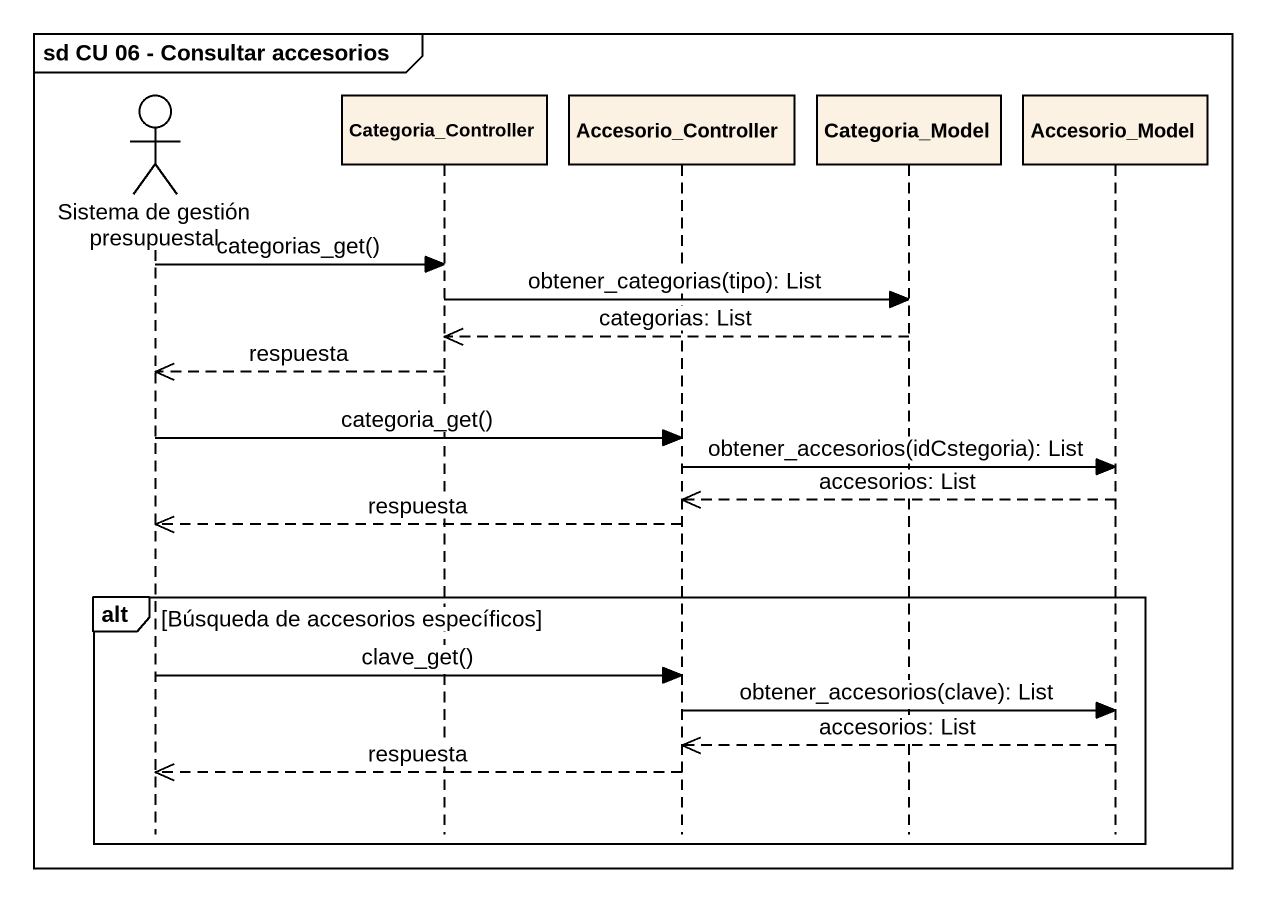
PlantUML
@startuml
mainframe sd CU 06 - Consultar accesorios
hide footbox
actor "Sistema de gestión presupuestal" as Sistema_de_gestión
participant Categoria_Controller
participant Accesorio_Controller
participant Categoria_Model
participant Accesorio_Model

Sistema_de_gestión -> Categoria_Controller : categorias_get()
Categoria_Controller -> Categoria_Model : obtener_categorias(tipo): List
Categoria_Model -->> Categoria_Controller : categorias: List
Categoria_Controller -->> Sistema_de_gestión : respuesta
Sistema_de_gestión -> Accesorio_Controller : categoria_get()
Accesorio_Controller -> Accesorio_Model : obtener_accesorios(idCstegoria): List
Accesorio_Model -->> Accesorio_Controller : accesorios: List
Accesorio_Controller -->> Sistema_de_gestión : respuesta
alt Búsqueda de accesorios específicos
  Sistema_de_gestión -> Accesorio_Controller : clave_get()
  Accesorio_Controller -> Accesorio_Model : obtener_accesorios(clave): List
  Accesorio_Model -->> Accesorio_Controller : accesorios: List
  Accesorio_Controller -->> Sistema_de_gestión : respuesta
end
@enduml
